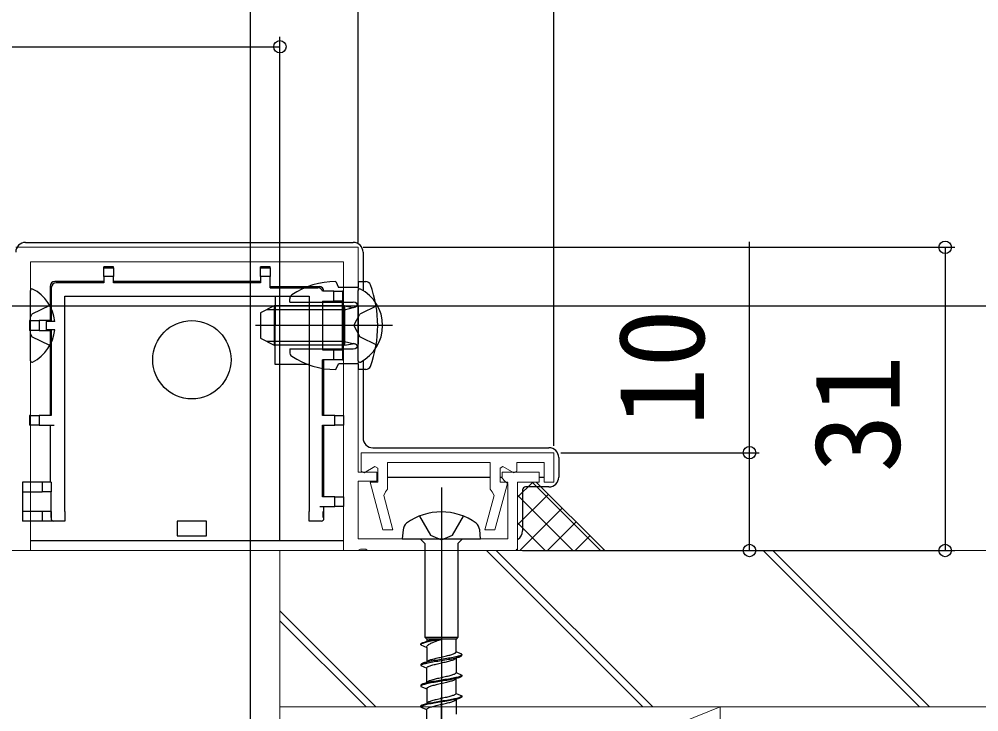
# Model space of a CAD drawing. Units: millimetres, scale not verified. Extents: x -525 to 525, y -783 to 779.
# Drawn here: x 180.9 to 279, y -433.3 to -362.5 of the extents above; entities that cross this region are included whole.
import ezdxf
from ezdxf.enums import TextEntityAlignment as Align

# ---------------------------------------------------------------- set-up
doc = ezdxf.new("R2010")
doc.units = ezdxf.units.MM
doc.header["$LTSCALE"] = 4
doc.layers.add('0-2_YKK_11', color=7, linetype='Continuous', lineweight=18)
doc.layers.add('0-9_YSS_K', color=3, linetype='Continuous', lineweight=18)
doc.layers.add('0-5_YKK_13', color=4, linetype='Continuous')
doc.layers.add('0-7_YKK_D', color=6, linetype='Continuous')
doc.styles.add('ＭＳ ゴシック', font='')
doc.styles.get('ＭＳ ゴシック').set_extended_font_data('MS Gothic')

msp = doc.modelspace()

# ---------------------------------------------------------------- linework, layer by layer
at = {"layer": '0-2_YKK_11', "color": 30}
msp.add_lwpolyline([(180.535, -385.8), (215.535, -385.8), (215.535, -408.8), (217.435, -408.8), (217.435, -409.7), (215.535, -409.7), (215.535, -415.6), (230.835, -415.6), (230.835, -410), (230.535, -409.7), (230.235, -409.4), (230.235, -408.8), (234.035, -408.8), (234.035, -409.8), (231.835, -409.8), (231.835, -416.8), (216.493, -416.8), (216.31, -416.68), (215.775, -416.65), (215.515, -416.8), (214.035, -416.8), (214.035, -387.3), (182.035, -387.3), (182.035, -416.8), (180.535, -416.8)], dxfattribs=at)
msp.add_lwpolyline([(215.835, -406.8), (235.535, -406.8), (235.535, -409.8), (234.535, -409.8), (234.535, -407.8), (231.735, -407.8), (231.735, -408.673), (231.435, -408.846), (230.335, -408.211), (230.035, -408.385), (230.035, -409.8), (230.826, -409.8), (229.513, -414.7), (228.478, -414.7), (229.422, -411.178), (229.233, -410.818), (229.035, -410.535), (229.035, -407.8), (218.535, -407.8), (218.535, -410.535), (218.337, -410.818), (218.148, -411.178), (219.092, -414.7), (218.057, -414.7), (216.744, -409.8), (217.535, -409.8), (217.535, -408.385), (217.235, -408.211), (216.135, -408.846), (215.835, -408.673)], close=True, dxfattribs=at)
at = {"layer": '0-5_YKK_13'}
for p, q in [((181.535, -385.3), (215.035, -385.3)), ((216.035, -386.3), (216.035, -390.222)), ((190.535, -387.8), (189.535, -387.8)), ((189.535, -387.915), (189.535, -387.8)), ((189.535, -388.8), (189.535, -387.915)), ((190.535, -387.915), (190.535, -387.8)), ((206.535, -387.8), (205.535, -387.8)), ((205.535, -387.915), (205.535, -387.8)), ((206.535, -387.915), (206.535, -387.8)), ((189.535, -389.3), (184.535, -389.3)), ((190.535, -388.8), (189.535, -388.8)), ((189.535, -388.8), (189.535, -389.431)), ((190.535, -389.431), (190.535, -388.8)), ((205.535, -389.3), (190.535, -389.3)), ((205.535, -388.8), (205.535, -389.431)), ((206.535, -389.931), (206.535, -388.8)), ((213.235, -389.3), (213.535, -389.9)), ((215.535, -389.3), (216.317, -389.3)), ((215.535, -389.3), (215.535, -389.9)), ((182.035, -397.396), (182.035, -390.204)), ((184.035, -389.8), (184.035, -393.3)), ((184.166, -389.931), (184.166, -393.3)), ((189.535, -389.431), (184.666, -389.431)), ((205.535, -389.431), (190.535, -389.431)), ((206.535, -389.8), (211.535, -389.8)), ((206.535, -389.931), (211.404, -389.931)), ((213.035, -390.3), (211.887, -390.3)), ((212.035, -390.3), (212.035, -390.3)), ((215.535, -389.9), (213.535, -389.9)), ((214.035, -390.3), (213.92, -390.3)), ((214.035, -391.3), (214.035, -390.3)), ((215.535, -397.396), (215.535, -390.204)), ((185.535, -412.8), (185.535, -390.8)), ((185.535, -390.8), (210.535, -390.8)), ((207.035, -390.8), (207.035, -393.8)), ((208.535, -391.4), (208.535, -391.086)), ((210.535, -390.8), (210.535, -412.8)), ((211.904, -391.3), (211.904, -396.3)), ((211.904, -391.3), (213.035, -391.3)), ((213.921, -391.3), (213.92, -391.3)), ((214.035, -391.3), (213.975, -391.3)), ((184.001, -391.75), (182.186, -392.655)), ((206.935, -391.8), (205.535, -392.5)), ((214.135, -392.179), (206.177, -392.179)), ((214.135, -391.8), (206.935, -391.8)), ((206.935, -391.8), (206.935, -395.8)), ((208.535, -391.4), (215.035, -391.4)), ((214.135, -391.8), (214.135, -395.8)), ((214.135, -391.8), (214.947, -391.945)), ((214.135, -392.179), (215.15, -391.939)), ((215.535, -391.9), (215.535, -395.7)), ((217.501, -391.75), (215.686, -392.655)), ((181.935, -393.3), (181.935, -394.3)), ((182.05, -393.3), (181.935, -393.3)), ((182.035, -392.938), (182.186, -392.655)), ((182.05, -394.3), (182.05, -393.3)), ((182.05, -393.3), (182.935, -393.3)), ((182.935, -393.3), (182.935, -394.3)), ((184.166, -393.3), (182.935, -393.3)), ((205.535, -392.5), (205.535, -395.1)), ((215.077, -393.8), (215.686, -392.655)), ((182.05, -394.3), (181.935, -394.3)), ((182.935, -394.3), (182.05, -394.3)), ((182.935, -394.3), (184.166, -394.3)), ((184.513, -394.225), (183.635, -394.225)), ((184.035, -394.3), (184.035, -403)), ((184.166, -394.3), (184.166, -403)), ((219.035, -393.8), (205.047, -393.8)), ((217.835, -393.8), (208.072, -393.8)), ((217.955, -393.8), (209.396, -393.8)), ((215.077, -393.8), (215.686, -394.945)), ((182.035, -394.662), (182.186, -394.945)), ((184.001, -395.85), (182.186, -394.945)), ((205.535, -395.1), (206.935, -395.8)), ((217.501, -395.85), (215.686, -394.945)), ((214.135, -395.421), (206.177, -395.421)), ((214.135, -395.8), (206.935, -395.8)), ((208.535, -396.2), (215.035, -396.2)), ((208.535, -396.2), (208.535, -396.514)), ((214.135, -395.421), (215.15, -395.661)), ((214.135, -395.8), (214.947, -395.655)), ((211.904, -396.3), (213.035, -396.3)), ((213.92, -396.3), (213.921, -396.3)), ((213.975, -396.3), (214.035, -396.3)), ((214.035, -397.3), (214.035, -396.3)), ((211.904, -403), (211.904, -397.3)), ((213.035, -397.3), (211.904, -397.3)), ((212.035, -403), (212.035, -397.3)), ((213.235, -398.3), (213.535, -397.7)), ((215.535, -397.7), (213.535, -397.7)), ((213.92, -397.3), (214.035, -397.3)), ((215.535, -397.7), (215.535, -398.3)), ((216.035, -397.378), (216.035, -405.3)), ((216.317, -398.3), (215.535, -398.3)), ((181.935, -403), (181.935, -404)), ((182.05, -403), (181.935, -403)), ((184.166, -403), (182.935, -403)), ((213.135, -403), (211.904, -403)), ((213.135, -404), (213.135, -403)), ((213.135, -403), (214.02, -403)), ((214.02, -403), (214.02, -404)), ((214.02, -403), (214.035, -403)), ((182.05, -404), (181.935, -404)), ((182.935, -404), (184.463, -404)), ((184.035, -404), (184.035, -409.8)), ((211.904, -411.3), (211.904, -404)), ((211.904, -404), (213.135, -404)), ((212.035, -411.3), (212.035, -404)), ((214.02, -404), (213.135, -404)), ((214.02, -404), (214.035, -404)), ((217.035, -406.3), (235.035, -406.3)), ((236.035, -407.3), (236.035, -409.3)), ((181.235, -409.8), (181.235, -410.8)), ((183.235, -409.8), (183.235, -410.8)), ((184.14, -409.8), (183.235, -409.8)), ((184.14, -409.8), (184.14, -410.8)), ((217.435, -409.3), (217.535, -409.3)), ((218.535, -409.3), (229.035, -409.3)), ((230.035, -409.3), (230.235, -409.3)), ((234.035, -409.3), (234.535, -409.3)), ((181.235, -410.8), (181.235, -412.8)), ((184.14, -410.8), (183.235, -410.8)), ((224.035, -410.35), (224.035, -471.85)), ((232.335, -410.6), (232.335, -414.8)), ((235.035, -410.3), (232.635, -410.3)), ((213.135, -411.3), (211.904, -411.3)), ((213.135, -412.3), (213.135, -411.3)), ((213.135, -411.3), (214.02, -411.3)), ((214.02, -411.3), (214.035, -411.3)), ((181.235, -412.8), (181.235, -413.8)), ((183.235, -412.8), (183.235, -413.8)), ((184.14, -412.8), (183.235, -412.8)), ((184.14, -412.8), (184.14, -413.5)), ((210.535, -413.8), (210.535, -412.8)), ((211.607, -412.3), (213.135, -412.3)), ((212.035, -413.5), (212.035, -412.3)), ((214.02, -412.3), (214.035, -412.3)), ((184.44, -413.8), (183.235, -413.8)), ((184.457, -413.8), (184.44, -413.8)), ((197.035, -413.8), (197.035, -415.3)), ((200.035, -413.8), (197.035, -413.8)), ((200.035, -415.3), (200.035, -413.8)), ((211.613, -413.8), (210.535, -413.8)), ((211.735, -413.8), (211.613, -413.8)), ((220.117, -414.7), (220.035, -415.6)), ((214.035, -415.8), (182.035, -415.8)), ((197.035, -415.3), (200.035, -415.3)), ((221.86, -415.6), (222.36, -416.1)), ((226.21, -415.6), (225.71, -416.1)), ((222.36, -416.1), (222.36, -425.649)), ((225.71, -416.1), (225.71, -425.649)), ((222.535, -425.873), (222.535, -426.104)), ((223.852, -425.905), (223.67, -425.937)), ((224.035, -425.873), (223.852, -425.905)), ((226.135, -427.513), (225.535, -427.761)), ((222.535, -428.224), (221.935, -428.473)), ((221.935, -428.573), (222.535, -428.821)), ((225.535, -431.404), (225.535, -429.881)), ((226.135, -429.633), (226.127, -429.662)), ((225.535, -431.404), (225.529, -431.434)), ((225.535, -431.404), (226.135, -431.653)), ((224.035, -493.311), (224.035, -431.811)), ((224.295, -431.876), (224.166, -431.905)), ((226.135, -431.753), (225.535, -432.001)), ((221.935, -432.813), (222.535, -433.061))]:
    msp.add_line(p, q, dxfattribs=at)
for points in [[(189.535, -387.915), (190.535, -387.915), (190.535, -388.8)], [(184.513, -393.375), (183.635, -393.375), (183.635, -394.225)], [(210.535, -397.8), (207.035, -397.8), (207.035, -393.8)], [(183.235, -409.8), (182.035, -409.8), (181.235, -409.8)], [(181.235, -410.8), (182.035, -410.8), (183.235, -410.8)], [(214.02, -411.3), (214.02, -412.3), (213.135, -412.3)], [(183.235, -412.8), (182.035, -412.8), (181.235, -412.8)], [(185.535, -412.8), (185.535, -413.8), (184.457, -413.8)], [(183.235, -413.8), (182.035, -413.8), (181.235, -413.8)], [(221.785, -413.288), (222.91, -415.225), (224.035, -415.725), (225.16, -415.225), (226.285, -413.288)], [(220.035, -415.6), (228.035, -415.6), (227.953, -414.7)], [(221.935, -426.453), (222.535, -426.701), (222.535, -428.224), (222.541, -428.195), (222.558, -428.166), (222.586, -428.136), (222.625, -428.107), (222.676, -428.077), (222.736, -428.048), (222.806, -428.018), (222.886, -427.989), (222.974, -427.959), (223.071, -427.93), (223.175, -427.901), (223.285, -427.871), (223.401, -427.842), (223.522, -427.812), (223.647, -427.783), (223.775, -427.753), (223.904, -427.724), (224.035, -427.694), (224.166, -427.665), (224.295, -427.636), (224.423, -427.606), (224.548, -427.577), (224.669, -427.547), (224.785, -427.518), (224.895, -427.488), (224.999, -427.459), (225.096, -427.429), (225.184, -427.4), (225.264, -427.371), (225.334, -427.341), (225.394, -427.312), (225.445, -427.282), (225.484, -427.253), (225.512, -427.223), (225.529, -427.194), (225.535, -427.164), (225.535, -425.873)], [(223.317, -426.002), (223.148, -426.034), (222.985, -426.066), (222.831, -426.098), (222.685, -426.131), (222.55, -426.163), (222.426, -426.195), (222.315, -426.227), (222.216, -426.26), (222.132, -426.292), (222.062, -426.324), (222.007, -426.356), (221.967, -426.388), (221.943, -426.421), (221.935, -426.453), (221.935, -426.353)], [(222.535, -426.701), (222.541, -426.655), (222.558, -426.609), (222.586, -426.563), (222.625, -426.517), (222.676, -426.471), (222.736, -426.425), (222.806, -426.379), (222.886, -426.333), (222.974, -426.287), (223.071, -426.241), (223.175, -426.195), (223.285, -426.149), (223.401, -426.103), (223.522, -426.057), (223.647, -426.011), (223.775, -425.965), (223.904, -425.919), (224.035, -425.873)], [(223.67, -425.937), (223.491, -425.97), (223.317, -426.002)], [(226.135, -427.413), (226.127, -427.442), (226.103, -427.472), (226.063, -427.501), (226.008, -427.531), (225.938, -427.56), (225.854, -427.59), (225.755, -427.619), (225.644, -427.648), (225.52, -427.678), (225.385, -427.707), (225.24, -427.737), (225.085, -427.766), (224.923, -427.796), (224.753, -427.825), (224.579, -427.855), (224.4, -427.884), (224.218, -427.913), (224.035, -427.943), (223.852, -427.972), (223.67, -428.002), (223.491, -428.031), (223.317, -428.061), (223.148, -428.09), (222.985, -428.12), (222.831, -428.149), (222.685, -428.178), (222.55, -428.208), (222.426, -428.237), (222.315, -428.267), (222.216, -428.296), (222.132, -428.326), (222.062, -428.355), (222.007, -428.385), (221.967, -428.414), (221.943, -428.443), (221.935, -428.473), (221.935, -428.573), (221.943, -428.543), (221.967, -428.514)], [(221.967, -428.514), (222.007, -428.485), (222.062, -428.455), (222.132, -428.426), (222.216, -428.396), (222.315, -428.367), (222.426, -428.337), (222.55, -428.308), (222.685, -428.278), (222.831, -428.249), (222.985, -428.22), (223.148, -428.19), (223.317, -428.161), (223.491, -428.131), (223.67, -428.102), (223.852, -428.072), (224.035, -428.043), (224.218, -428.013), (224.4, -427.984), (224.579, -427.955), (224.753, -427.925), (224.923, -427.896), (225.085, -427.866), (225.24, -427.837), (225.385, -427.807), (225.52, -427.778), (225.644, -427.748), (225.755, -427.719), (225.854, -427.69), (225.938, -427.66), (226.008, -427.631), (226.063, -427.601), (226.103, -427.572), (226.127, -427.542), (226.135, -427.513), (226.135, -427.413), (225.535, -427.164)], [(222.535, -428.821), (222.541, -428.792), (222.558, -428.763), (222.586, -428.733), (222.625, -428.704), (222.676, -428.674), (222.736, -428.645), (222.806, -428.615), (222.886, -428.586), (222.974, -428.556), (223.071, -428.527), (223.175, -428.498), (223.285, -428.468), (223.401, -428.439), (223.522, -428.409), (223.647, -428.38), (223.775, -428.35), (223.904, -428.321), (224.035, -428.291), (224.166, -428.262), (224.295, -428.233), (224.423, -428.203), (224.548, -428.174), (224.669, -428.144), (224.785, -428.115), (224.895, -428.085), (224.999, -428.056), (225.096, -428.026), (225.184, -427.997), (225.264, -427.968), (225.334, -427.938), (225.394, -427.909), (225.445, -427.879), (225.484, -427.85), (225.512, -427.82), (225.529, -427.791), (225.535, -427.761), (225.535, -429.284), (225.529, -429.314), (225.512, -429.343)], [(225.535, -429.284), (226.135, -429.533), (226.127, -429.562), (226.103, -429.592), (226.063, -429.621), (226.008, -429.651), (225.938, -429.68), (225.854, -429.71), (225.755, -429.739), (225.644, -429.768), (225.52, -429.798), (225.385, -429.827), (225.24, -429.857), (225.085, -429.886), (224.923, -429.916), (224.753, -429.945), (224.579, -429.975), (224.4, -430.004), (224.218, -430.033), (224.035, -430.063), (223.852, -430.092), (223.67, -430.122), (223.491, -430.151), (223.317, -430.181), (223.148, -430.21), (222.985, -430.24), (222.831, -430.269), (222.685, -430.298), (222.55, -430.328), (222.426, -430.357), (222.315, -430.387), (222.216, -430.416), (222.132, -430.446), (222.062, -430.475), (222.007, -430.505), (221.967, -430.534), (221.943, -430.563), (221.935, -430.593), (222.535, -430.344), (222.535, -428.821)], [(225.512, -429.343), (225.484, -429.373), (225.445, -429.402), (225.394, -429.432), (225.334, -429.461), (225.264, -429.491), (225.184, -429.52), (225.096, -429.549), (224.999, -429.579), (224.895, -429.608), (224.785, -429.638), (224.669, -429.667), (224.548, -429.697), (224.423, -429.726), (224.295, -429.756), (224.166, -429.785), (224.035, -429.814), (223.904, -429.844), (223.775, -429.873), (223.647, -429.903), (223.522, -429.932), (223.401, -429.962), (223.285, -429.991), (223.175, -430.021), (223.071, -430.05), (222.974, -430.079), (222.886, -430.109), (222.806, -430.138), (222.736, -430.168), (222.676, -430.197), (222.625, -430.227), (222.586, -430.256), (222.558, -430.286), (222.541, -430.315), (222.535, -430.344)], [(226.135, -429.533), (226.135, -429.633), (225.535, -429.881), (225.529, -429.911), (225.512, -429.94), (225.484, -429.97), (225.445, -429.999), (225.394, -430.029), (225.334, -430.058), (225.264, -430.088), (225.184, -430.117), (225.096, -430.146), (224.999, -430.176), (224.895, -430.205), (224.785, -430.235), (224.669, -430.264), (224.548, -430.294), (224.423, -430.323), (224.295, -430.353), (224.166, -430.382), (224.035, -430.411), (223.904, -430.441), (223.775, -430.47), (223.647, -430.5), (223.522, -430.529), (223.401, -430.559), (223.285, -430.588), (223.175, -430.618), (223.071, -430.647), (222.974, -430.676), (222.886, -430.706), (222.806, -430.735), (222.736, -430.765), (222.676, -430.794), (222.625, -430.824), (222.586, -430.853), (222.558, -430.883), (222.541, -430.912), (222.535, -430.941), (222.535, -432.464)], [(226.008, -429.751), (225.938, -429.78), (225.854, -429.81), (225.755, -429.839), (225.644, -429.868), (225.52, -429.898), (225.385, -429.927), (225.24, -429.957), (225.085, -429.986), (224.923, -430.016), (224.753, -430.045), (224.579, -430.075), (224.4, -430.104), (224.218, -430.133), (224.035, -430.163), (223.852, -430.192), (223.67, -430.222), (223.491, -430.251), (223.317, -430.281), (223.148, -430.31), (222.985, -430.34), (222.831, -430.369), (222.685, -430.398), (222.55, -430.428), (222.426, -430.457), (222.315, -430.487), (222.216, -430.516), (222.132, -430.546), (222.062, -430.575), (222.007, -430.605), (221.967, -430.634), (221.943, -430.663), (221.935, -430.693)], [(221.935, -430.593), (221.935, -430.693), (222.535, -430.941)], [(226.127, -429.662), (226.103, -429.692), (226.063, -429.721), (226.008, -429.751)], [(225.529, -431.434), (225.512, -431.463), (225.484, -431.493), (225.445, -431.522), (225.394, -431.552), (225.334, -431.581), (225.264, -431.611), (225.184, -431.64), (225.096, -431.669), (224.999, -431.699), (224.895, -431.728), (224.785, -431.758), (224.669, -431.787), (224.548, -431.817), (224.423, -431.846), (224.295, -431.876)], [(222.535, -432.464), (221.935, -432.713), (221.943, -432.683), (221.967, -432.654), (222.007, -432.625), (222.062, -432.595), (222.132, -432.566), (222.216, -432.536), (222.315, -432.507), (222.426, -432.477), (222.55, -432.448), (222.685, -432.418), (222.831, -432.389), (222.985, -432.36), (223.148, -432.33), (223.317, -432.301), (223.491, -432.271), (223.67, -432.242), (223.852, -432.212), (224.035, -432.183), (224.218, -432.153), (224.4, -432.124), (224.579, -432.095), (224.753, -432.065), (224.923, -432.036), (225.085, -432.006), (225.24, -431.977), (225.385, -431.947), (225.52, -431.918), (225.644, -431.888), (225.755, -431.859), (225.854, -431.83), (225.938, -431.8), (226.008, -431.771), (226.063, -431.741), (226.103, -431.712), (226.127, -431.682), (226.135, -431.653), (226.135, -431.753), (226.127, -431.782)], [(226.127, -431.782), (226.103, -431.812), (226.063, -431.841), (226.008, -431.871), (225.938, -431.9), (225.854, -431.93), (225.755, -431.959), (225.644, -431.988), (225.52, -432.018), (225.385, -432.047), (225.24, -432.077), (225.085, -432.106), (224.923, -432.136), (224.753, -432.165), (224.579, -432.195), (224.4, -432.224), (224.218, -432.253), (224.035, -432.283), (223.852, -432.312), (223.67, -432.342), (223.491, -432.371), (223.317, -432.401), (223.148, -432.43), (222.985, -432.46), (222.831, -432.489), (222.685, -432.518), (222.55, -432.548), (222.426, -432.577), (222.315, -432.607), (222.216, -432.636), (222.132, -432.666), (222.062, -432.695), (222.007, -432.725), (221.967, -432.754), (221.943, -432.783), (221.935, -432.813), (221.935, -432.713)], [(224.166, -431.905), (224.035, -431.934), (223.904, -431.964), (223.775, -431.993), (223.647, -432.023), (223.522, -432.052), (223.401, -432.082), (223.285, -432.111), (223.175, -432.141), (223.071, -432.17), (222.974, -432.199), (222.886, -432.229), (222.806, -432.258), (222.736, -432.288), (222.676, -432.317), (222.625, -432.347), (222.586, -432.376), (222.558, -432.406), (222.541, -432.435), (222.535, -432.464)], [(222.535, -434.584), (222.535, -433.061), (222.541, -433.032), (222.558, -433.003), (222.586, -432.973), (222.625, -432.944), (222.676, -432.914), (222.736, -432.885), (222.806, -432.855), (222.886, -432.826), (222.974, -432.796), (223.071, -432.767), (223.175, -432.738), (223.285, -432.708), (223.401, -432.679), (223.522, -432.649), (223.647, -432.62), (223.775, -432.59), (223.904, -432.561), (224.035, -432.531), (224.166, -432.502), (224.295, -432.473), (224.423, -432.443), (224.548, -432.414), (224.669, -432.384), (224.785, -432.355), (224.895, -432.325), (224.999, -432.296), (225.096, -432.266), (225.184, -432.237), (225.264, -432.208), (225.334, -432.178), (225.394, -432.149), (225.445, -432.119)], [(225.445, -432.119), (225.484, -432.09), (225.512, -432.06), (225.529, -432.031), (225.535, -432.001)], [(225.535, -432.001), (225.535, -433.524)]]:
    msp.add_lwpolyline(points, dxfattribs=at)
for points in [[(206.535, -388.8), (205.535, -388.8), (205.535, -387.915), (206.535, -387.915)], [(213.035, -391.3), (213.035, -390.3), (213.92, -390.3), (213.92, -391.3)], [(213.92, -396.3), (213.92, -397.3), (213.035, -397.3), (213.035, -396.3)], [(182.935, -403), (182.935, -404), (182.05, -404), (182.05, -403)], [(225.535, -425.873), (222.535, -425.873), (222.36, -425.649), (225.71, -425.649)], [(222.535, -426.104), (221.935, -426.353), (221.943, -426.326), (221.967, -426.3), (222.007, -426.273), (222.062, -426.246), (222.132, -426.22), (222.216, -426.193), (222.315, -426.166), (222.426, -426.14), (222.55, -426.113), (222.685, -426.086), (222.831, -426.06), (222.985, -426.033), (223.148, -426.006), (223.317, -425.98), (223.491, -425.953), (223.67, -425.926), (223.852, -425.9), (224.035, -425.873), (223.904, -425.886), (223.775, -425.899), (223.647, -425.912), (223.522, -425.924), (223.401, -425.937), (223.285, -425.95), (223.175, -425.963), (223.071, -425.976), (222.974, -425.989), (222.886, -426.002), (222.806, -426.014), (222.736, -426.027), (222.676, -426.04), (222.625, -426.053), (222.586, -426.066), (222.558, -426.079), (222.541, -426.092)]]:
    msp.add_lwpolyline(points, close=True, dxfattribs=at)
msp.add_circle((198.535, -397.3), 4, dxfattribs=at)
for centre, radius, start, end in [((213.235, -397.3), 8, 90, 124.0558), ((216.317, -389.8), 0.5, 20.35441, 90), ((182.189, -390.204), 0.154, 62.71904, 180), ((180.335, -393.8), 4.2, 5.80773, 62.71904), ((215.689, -390.204), 0.154, 62.71904, 180), ((213.835, -393.8), 4.2, 297.28096, 62.71904), ((205.535, -393.8), 12, 339.64559, 20.35441), ((209.035, -391.086), 0.5, 124.0558, 180), ((215.035, -391.452), 0.5, 259.90904, 0), ((215.035, -391.9), 0.5, 0, 90), ((180.335, -393.8), 4.2, 297.28096, 354.19227), ((215.035, -396.148), 0.5, 0, 100.09096), ((215.035, -395.7), 0.5, 270, 0), ((209.035, -396.514), 0.5, 180, 235.9442), ((213.235, -390.3), 8, 235.9442, 270), ((182.189, -397.396), 0.154, 180, 297.28096), ((215.689, -397.396), 0.154, 180, 297.28096), ((216.317, -397.8), 0.5, 270, 339.64559), ((224.035, -418.85), 6, 53.72463, 126.27535), ((221.263, -414.872), 1.159, 132.15894, 171.47164), ((226.807, -414.872), 1.159, 8.52834, 47.84104)]:
    msp.add_arc(centre, radius, start, end, dxfattribs=at)
for centre, major_axis, ratio, start_param, end_param in [((181.535, -386.3), (-0.707, 0.707), 0.999924, 5.497825, 7.068545), ((215.035, -386.3), (0.707, 0.707), 0.999924, 5.497825, 7.068545), ((184.535, -389.8), (-0.354, 0.354), 0.999924, 5.497825, 7.068545), ((184.666, -389.931), (-0.354, 0.354), 0.999924, 5.497825, 7.068545), ((211.404, -390.431), (-0.354, -0.354), 0.999924, 2.621079, 3.926953), ((211.535, -390.3), (-0.354, -0.354), 0.999924, 2.356233, 3.926953), ((213.921, -391.8), (0, -0.5), 0.008727, 0.999717, 3.141593), ((213.975, -391.8), (0, -0.5), 0.008727, 3.141593, 5.283468), ((213.948, -393.8), (0, -3.2), 0.008727, 4.14131, 5.283468), ((213.948, -393.8), (0, -3.2), 0.008727, 0.999717, 2.141876), ((213.921, -395.8), (0, -0.5), 0.008727, 6.283185, 8.425061), ((213.975, -395.8), (0, -0.5), 0.008727, 4.14131, 6.283185), ((217.035, -405.3), (-0.707, -0.707), 0.999924, 5.497825, 7.068545), ((235.035, -407.3), (0.707, 0.707), 0.999924, 5.497825, 7.068545), ((235.035, -409.3), (0.707, -0.707), 0.999924, 5.497825, 7.068545), ((184.122, -411.8), (0, -1), 0.008727, 3.141593, 6.283185), ((232.635, -410.6), (-0.212, 0.212), 0.999924, 5.497825, 7.068545), ((184.157, -412.8), (0, -0.7), 0.008727, 0.447207, 1.570796), ((211.913, -412.8), (0, -0.7), 0.008727, 4.712389, 5.810769), ((184.44, -413.5), (0.3, 0), 0.999962, 3.141593, 4.712389), ((211.735, -413.5), (-0.3, 0), 0.999962, 1.570796, 3.141593), ((231.335, -414.8), (0.707, -0.707), 0.999924, 6.02137, 7.068545)]:
    msp.add_ellipse(centre, major_axis=major_axis, ratio=ratio, start_param=start_param, end_param=end_param, dxfattribs=at)
msp.add_ellipse((213.948, -393.8), major_axis=(0, -1.7), ratio=0.008727, dxfattribs=at)
at = {"layer": '0-7_YKK_D'}
for p, q in [((215.535, -385.3), (215.535, -304.3)), ((215.535, -385.3), (215.535, -304.3)), ((235.535, -406.1), (235.535, -304.3)), ((204.535, -448.1), (204.535, -344.3)), ((207.535, -415.8), (207.535, -364.3)), ((172.535, -365.3), (207.535, -365.3)), ((216.035, -385.8), (276.535, -385.8)), ((275.535, -385.8), (275.535, -416.8)), ((173.235, -391.8), (296.535, -391.8)), ((236.235, -406.8), (256.535, -406.8)), ((232.335, -416.8), (276.535, -416.8)), ((232.335, -416.8), (256.535, -416.8))]:
    msp.add_line(p, q, dxfattribs=at)
msp.add_lwpolyline([(255.535, -416.8), (255.535, -406.8), (255.535, -385.25)], dxfattribs=at)
for centre in [(207.535, -365.3), (275.535, -385.8), (255.535, -406.8), (255.535, -416.8), (275.535, -416.8)]:
    msp.add_circle(centre, 0.637, dxfattribs=at)
at = {"layer": '0-9_YSS_K'}
for p, q in [((231.835, -411.363), (233.398, -409.8)), ((233.304, -409.8), (240.304, -416.8)), ((233.735, -409.8), (240.735, -416.8)), ((231.835, -414.192), (234.981, -411.046)), ((231.835, -411.16), (237.475, -416.8)), ((232.055, -416.8), (236.395, -412.46)), ((234.883, -416.8), (237.809, -413.874)), ((231.835, -413.988), (234.647, -416.8)), ((237.712, -416.8), (239.223, -415.288)), ((207.535, -416.8), (171.714, -416.8)), ((207.535, -416.8), (367.56, -416.8)), ((207.535, -416.8), (207.535, -432.8)), ((228.639, -416.8), (244.639, -432.8)), ((229.639, -416.8), (245.639, -432.8)), ((231.68, -416.662), (231.819, -416.8)), ((240.54, -416.8), (240.638, -416.703)), ((256.923, -416.8), (272.923, -432.8)), ((257.923, -416.8), (273.923, -432.8)), ((207.535, -422.98), (217.355, -432.8)), ((207.535, -423.98), (216.355, -432.8)), ((207.535, -432.8), (367.56, -432.8)), ((207.535, -450.8), (252.535, -432.8))]:
    msp.add_line(p, q, dxfattribs=at)
msp.add_lwpolyline([(252.535, -432.8), (252.535, -450.8), (207.535, -450.8), (207.535, -432.8)], close=True, dxfattribs=at)

# ---------------------------------------------------------------- texts
at = {"layer": '0-7_YKK_D', "style": 'ＭＳ ゴシック'}
for s, p in [('10', (253.535, -404.091)), ('31', (273.535, -408.834))]:
    msp.add_text(s, height=8.798, rotation=90, dxfattribs=at).set_placement(p, align=Align.BOTTOM_LEFT)

doc.saveas('drawing.dxf')
